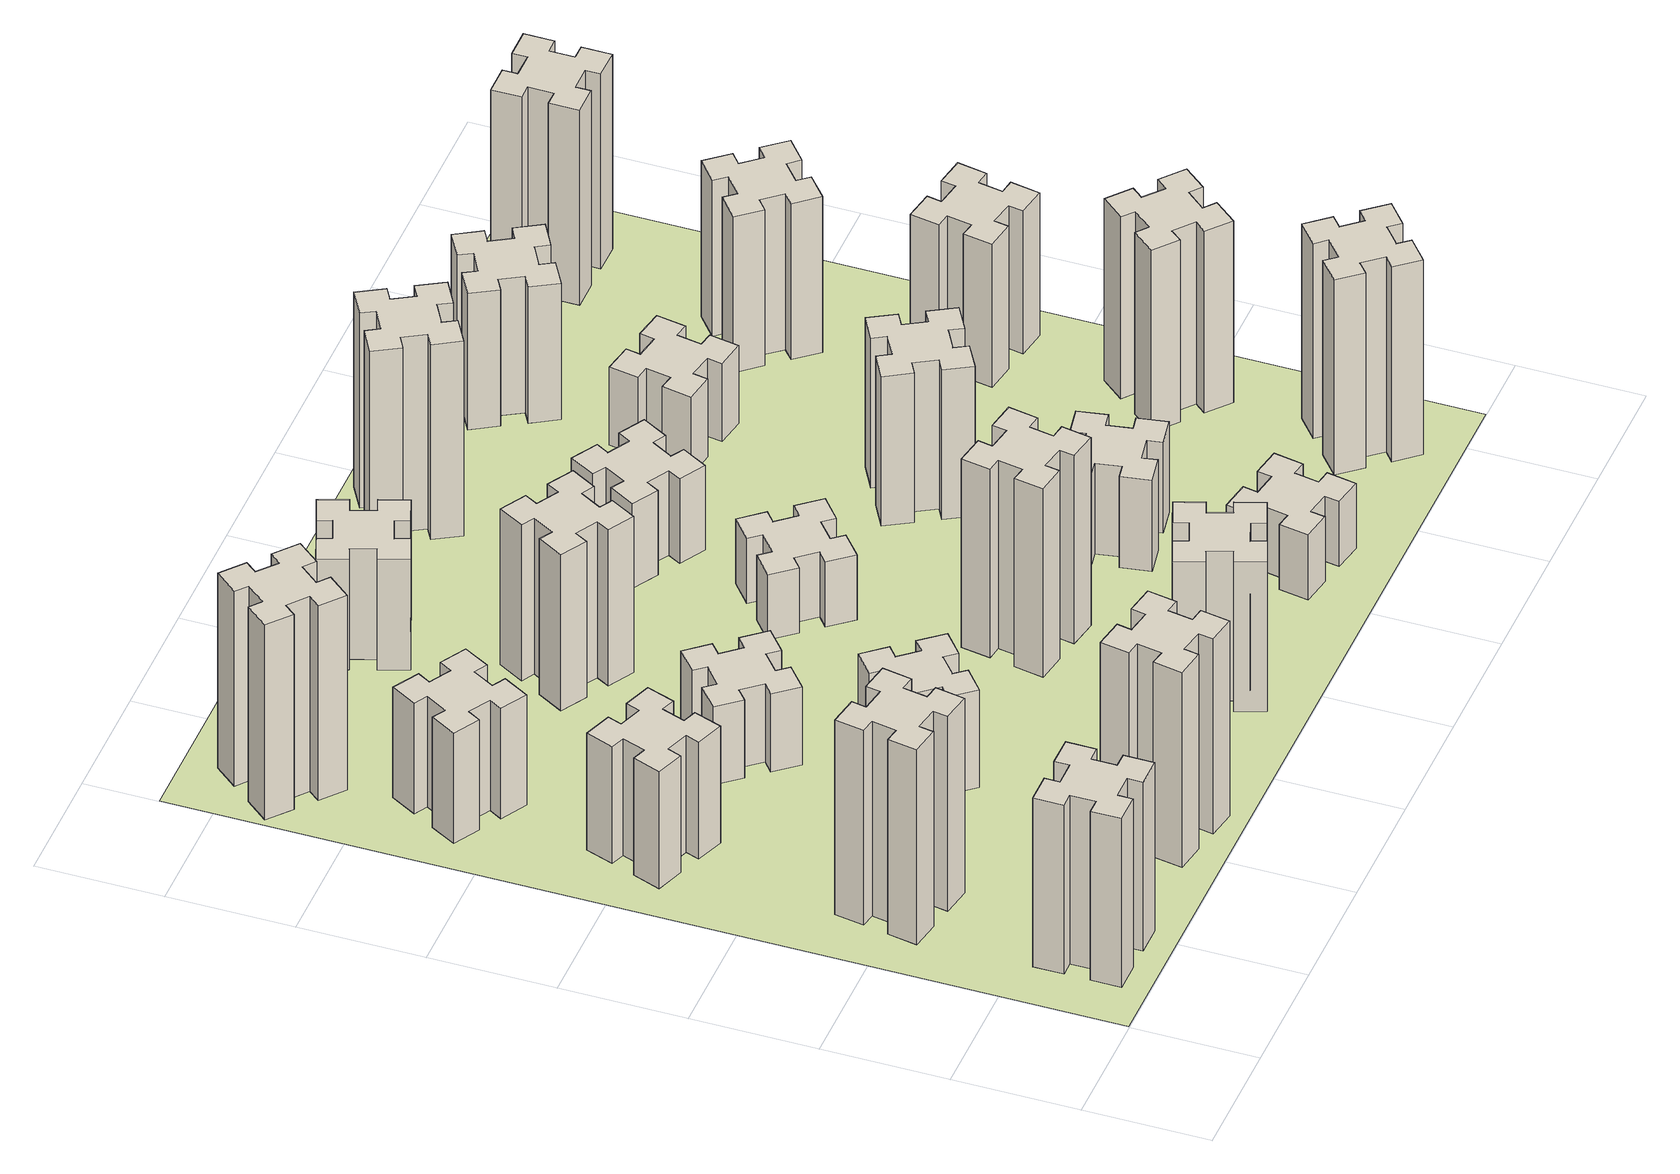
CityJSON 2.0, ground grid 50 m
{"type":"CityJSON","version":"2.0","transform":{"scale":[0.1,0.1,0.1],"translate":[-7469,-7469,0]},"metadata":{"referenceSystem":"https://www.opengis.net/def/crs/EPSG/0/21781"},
"CityObjects":{
"building1":{"type":"Building","attributes":{"class":"1000","function":"1000","usage":"1000","yearOfConstruction":2016,"roofType":"1000","measuredHeight":78,"storeysAboveGround":30,"storeysBelowGround":0},"geometry":[{"type":"Solid","lod":"1","boundaries":[[[[0,1,2,3,4,5,6,7,8,9,10,11,12,13,14,15,16,17,18,19]],[[17,16,20,21]],[[16,15,22,20]],[[15,14,23,22]],[[14,13,24,23]],[[13,12,25,24]],[[12,11,26,25]],[[11,10,27,26]],[[10,9,28,27]],[[9,8,29,28]],[[8,7,30,29]],[[7,6,31,30]],[[6,5,32,31]],[[5,4,33,32]],[[4,3,34,33]],[[3,2,35,34]],[[2,1,36,35]],[[1,0,37,36]],[[0,19,38,37]],[[19,18,39,38]],[[18,17,21,39]],[[24,25,26,27,28,29,30,31,32,33,34,35,36,37,38,39,21,20,22,23]]]]}]},
"building2":{"type":"Building","attributes":{"class":"1000","function":"1000","usage":"1000","yearOfConstruction":2016,"roofType":"1000","measuredHeight":90,"storeysAboveGround":30,"storeysBelowGround":0},"geometry":[{"type":"Solid","lod":"1","boundaries":[[[[40,41,42,43,44,45,46,47,48,49,50,51,52,53,54,55,56,57,58,59]],[[57,56,60,61]],[[56,55,62,60]],[[55,54,63,62]],[[54,53,64,63]],[[53,52,65,64]],[[52,51,66,65]],[[51,50,67,66]],[[50,49,68,67]],[[49,48,69,68]],[[48,47,70,69]],[[47,46,71,70]],[[46,45,72,71]],[[45,44,73,72]],[[44,43,74,73]],[[43,42,75,74]],[[42,41,76,75]],[[41,40,77,76]],[[40,59,78,77]],[[59,58,79,78]],[[58,57,61,79]],[[64,65,66,67,68,69,70,71,72,73,74,75,76,77,78,79,61,60,62,63]]]]}]},
"building3":{"type":"Building","attributes":{"class":"1000","function":"1000","usage":"1000","yearOfConstruction":2016,"roofType":"1000","measuredHeight":54,"storeysAboveGround":30,"storeysBelowGround":0},"geometry":[{"type":"Solid","lod":"1","boundaries":[[[[80,81,82,83,84,85,86,87,88,89,90,91,92,93,94,95,96,97,98,99]],[[97,96,100,101]],[[96,95,102,100]],[[95,94,103,102]],[[94,93,104,103]],[[93,92,105,104]],[[92,91,106,105]],[[91,90,107,106]],[[90,89,108,107]],[[89,88,109,108]],[[88,87,110,109]],[[87,86,111,110]],[[86,85,112,111]],[[85,84,113,112]],[[84,83,114,113]],[[83,82,115,114]],[[82,81,116,115]],[[81,80,117,116]],[[80,99,118,117]],[[99,98,119,118]],[[98,97,101,119]],[[104,105,106,107,108,109,110,111,112,113,114,115,116,117,118,119,101,100,102,103]]]]}]},
"building4":{"type":"Building","attributes":{"class":"1000","function":"1000","usage":"1000","yearOfConstruction":2016,"roofType":"1000","measuredHeight":51,"storeysAboveGround":30,"storeysBelowGround":0},"geometry":[{"type":"Solid","lod":"1","boundaries":[[[[120,121,122,123,124,125,126,127,128,129,130,131,132,133,134,135,136,137,138,139]],[[137,136,140,141]],[[136,135,142,140]],[[135,134,143,142]],[[134,133,144,143]],[[133,132,145,144]],[[132,131,146,145]],[[131,130,147,146]],[[130,129,148,147]],[[129,128,149,148]],[[128,127,150,149]],[[127,126,151,150]],[[126,125,152,151]],[[125,124,153,152]],[[124,123,154,153]],[[123,122,155,154]],[[122,121,156,155]],[[121,120,157,156]],[[120,139,158,157]],[[139,138,159,158]],[[138,137,141,159]],[[144,145,146,147,148,149,150,151,152,153,154,155,156,157,158,159,141,140,142,143]]]]}]},
"building5":{"type":"Building","attributes":{"class":"1000","function":"1000","usage":"1000","yearOfConstruction":2016,"roofType":"1000","measuredHeight":90,"storeysAboveGround":30,"storeysBelowGround":0},"geometry":[{"type":"Solid","lod":"1","boundaries":[[[[160,161,162,163,164,165,166,167,168,169,170,171,172,173,174,175,176,177,178,179]],[[177,176,180,181]],[[176,175,182,180]],[[175,174,183,182]],[[174,173,184,183]],[[173,172,185,184]],[[172,171,186,185]],[[171,170,187,186]],[[170,169,188,187]],[[169,168,189,188]],[[168,167,190,189]],[[167,166,191,190]],[[166,165,192,191]],[[165,164,193,192]],[[164,163,194,193]],[[163,162,195,194]],[[162,161,196,195]],[[161,160,197,196]],[[160,179,198,197]],[[179,178,199,198]],[[178,177,181,199]],[[184,185,186,187,188,189,190,191,192,193,194,195,196,197,198,199,181,180,182,183]]]]}]},
"building6":{"type":"Building","attributes":{"class":"1000","function":"1000","usage":"1000","yearOfConstruction":2016,"roofType":"1000","measuredHeight":90,"storeysAboveGround":30,"storeysBelowGround":0},"geometry":[{"type":"Solid","lod":"1","boundaries":[[[[200,201,202,203,204,205,206,207,208,209,210,211,212,213,214,215,216,217,218,219]],[[217,216,220,221]],[[216,215,222,220]],[[215,214,223,222]],[[214,213,224,223]],[[213,212,225,224]],[[212,211,226,225]],[[211,210,227,226]],[[210,209,228,227]],[[209,208,229,228]],[[208,207,230,229]],[[207,206,231,230]],[[206,205,232,231]],[[205,204,233,232]],[[204,203,234,233]],[[203,202,235,234]],[[202,201,236,235]],[[201,200,237,236]],[[200,219,238,237]],[[219,218,239,238]],[[218,217,221,239]],[[224,225,226,227,228,229,230,231,232,233,234,235,236,237,238,239,221,220,222,223]]]]}]},
"building7":{"type":"Building","attributes":{"class":"1000","function":"1000","usage":"1000","yearOfConstruction":2016,"roofType":"1000","measuredHeight":45,"storeysAboveGround":30,"storeysBelowGround":0},"geometry":[{"type":"Solid","lod":"1","boundaries":[[[[240,241,242,243,244,245,246,247,248,249,250,251,252,253,254,255,256,257,258,259]],[[257,256,260,261]],[[256,255,262,260]],[[255,254,263,262]],[[254,253,264,263]],[[253,252,265,264]],[[252,251,266,265]],[[251,250,267,266]],[[250,249,268,267]],[[249,248,269,268]],[[248,247,270,269]],[[247,246,271,270]],[[246,245,272,271]],[[245,244,273,272]],[[244,243,274,273]],[[243,242,275,274]],[[242,241,276,275]],[[241,240,277,276]],[[240,259,278,277]],[[259,258,279,278]],[[258,257,261,279]],[[264,265,266,267,268,269,270,271,272,273,274,275,276,277,278,279,261,260,262,263]]]]}]},
"building8":{"type":"Building","attributes":{"class":"1000","function":"1000","usage":"1000","yearOfConstruction":2016,"roofType":"1000","measuredHeight":36,"storeysAboveGround":30,"storeysBelowGround":0},"geometry":[{"type":"Solid","lod":"1","boundaries":[[[[280,281,282,283,284,285,286,287,288,289,290,291,292,293,294,295,296,297,298,299]],[[297,296,300,301]],[[296,295,302,300]],[[295,294,303,302]],[[294,293,304,303]],[[293,292,305,304]],[[292,291,306,305]],[[291,290,307,306]],[[290,289,308,307]],[[289,288,309,308]],[[288,287,310,309]],[[287,286,311,310]],[[286,285,312,311]],[[285,284,313,312]],[[284,283,314,313]],[[283,282,315,314]],[[282,281,316,315]],[[281,280,317,316]],[[280,299,318,317]],[[299,298,319,318]],[[298,297,301,319]],[[304,305,306,307,308,309,310,311,312,313,314,315,316,317,318,319,301,300,302,303]]]]}]},
"building9":{"type":"Building","attributes":{"class":"1000","function":"1000","usage":"1000","yearOfConstruction":2016,"roofType":"1000","measuredHeight":72,"storeysAboveGround":30,"storeysBelowGround":0},"geometry":[{"type":"Solid","lod":"1","boundaries":[[[[320,321,322,323,324,325,326,327,328,329,330,331,332,333,334,335,336,337,338,339]],[[337,336,340,341]],[[336,335,342,340]],[[335,334,343,342]],[[334,333,344,343]],[[333,332,345,344]],[[332,331,346,345]],[[331,330,347,346]],[[330,329,348,347]],[[329,328,349,348]],[[328,327,350,349]],[[327,326,351,350]],[[326,325,352,351]],[[325,324,353,352]],[[324,323,354,353]],[[323,322,355,354]],[[322,321,356,355]],[[321,320,357,356]],[[320,339,358,357]],[[339,338,359,358]],[[338,337,341,359]],[[344,345,346,347,348,349,350,351,352,353,354,355,356,357,358,359,341,340,342,343]]]]}]},
"building10":{"type":"Building","attributes":{"class":"1000","function":"1000","usage":"1000","yearOfConstruction":2016,"roofType":"1000","measuredHeight":69,"storeysAboveGround":30,"storeysBelowGround":0},"geometry":[{"type":"Solid","lod":"1","boundaries":[[[[360,361,362,363,364,365,366,367,368,369,370,371,372,373,374,375,376,377,378,379]],[[377,376,380,381]],[[376,375,382,380]],[[375,374,383,382]],[[374,373,384,383]],[[373,372,385,384]],[[372,371,386,385]],[[371,370,387,386]],[[370,369,388,387]],[[369,368,389,388]],[[368,367,390,389]],[[367,366,391,390]],[[366,365,392,391]],[[365,364,393,392]],[[364,363,394,393]],[[363,362,395,394]],[[362,361,396,395]],[[361,360,397,396]],[[360,379,398,397]],[[379,378,399,398]],[[378,377,381,399]],[[384,385,386,387,388,389,390,391,392,393,394,395,396,397,398,399,381,380,382,383]]]]}]},
"building11":{"type":"Building","attributes":{"class":"1000","function":"1000","usage":"1000","yearOfConstruction":2016,"roofType":"1000","measuredHeight":51,"storeysAboveGround":30,"storeysBelowGround":0},"geometry":[{"type":"Solid","lod":"1","boundaries":[[[[400,401,402,403,404,405,406,407,408,409,410,411,412,413,414,415,416,417,418,419]],[[417,416,420,421]],[[416,415,422,420]],[[415,414,423,422]],[[414,413,424,423]],[[413,412,425,424]],[[412,411,426,425]],[[411,410,427,426]],[[410,409,428,427]],[[409,408,429,428]],[[408,407,430,429]],[[407,406,431,430]],[[406,405,432,431]],[[405,404,433,432]],[[404,403,434,433]],[[403,402,435,434]],[[402,401,436,435]],[[401,400,437,436]],[[400,419,438,437]],[[419,418,439,438]],[[418,417,421,439]],[[424,425,426,427,428,429,430,431,432,433,434,435,436,437,438,439,421,420,422,423]]]]}]},
"building12":{"type":"Building","attributes":{"class":"1000","function":"1000","usage":"1000","yearOfConstruction":2016,"roofType":"1000","measuredHeight":87,"storeysAboveGround":30,"storeysBelowGround":0},"geometry":[{"type":"Solid","lod":"1","boundaries":[[[[440,441,442,443,444,445,446,447,448,449,450,451,452,453,454,455,456,457,458,459]],[[457,456,460,461]],[[456,455,462,460]],[[455,454,463,462]],[[454,453,464,463]],[[453,452,465,464]],[[452,451,466,465]],[[451,450,467,466]],[[450,449,468,467]],[[449,448,469,468]],[[448,447,470,469]],[[447,446,471,470]],[[446,445,472,471]],[[445,444,473,472]],[[444,443,474,473]],[[443,442,475,474]],[[442,441,476,475]],[[441,440,477,476]],[[440,459,478,477]],[[459,458,479,478]],[[458,457,461,479]],[[464,465,466,467,468,469,470,471,472,473,474,475,476,477,478,479,461,460,462,463]]]]}]},
"building13":{"type":"Building","attributes":{"class":"1000","function":"1000","usage":"1000","yearOfConstruction":2016,"roofType":"1000","measuredHeight":30,"storeysAboveGround":30,"storeysBelowGround":0},"geometry":[{"type":"Solid","lod":"1","boundaries":[[[[480,481,482,483,484,485,486,487,488,489,490,491,492,493,494,495,496,497,498,499]],[[497,496,500,501]],[[496,495,502,500]],[[495,494,503,502]],[[494,493,504,503]],[[493,492,505,504]],[[492,491,506,505]],[[491,490,507,506]],[[490,489,508,507]],[[489,488,509,508]],[[488,487,510,509]],[[487,486,511,510]],[[486,485,512,511]],[[485,484,513,512]],[[484,483,514,513]],[[483,482,515,514]],[[482,481,516,515]],[[481,480,517,516]],[[480,499,518,517]],[[499,498,519,518]],[[498,497,501,519]],[[504,505,506,507,508,509,510,511,512,513,514,515,516,517,518,519,501,500,502,503]]]]}]},
"building14":{"type":"Building","attributes":{"class":"1000","function":"1000","usage":"1000","yearOfConstruction":2016,"roofType":"1000","measuredHeight":39,"storeysAboveGround":30,"storeysBelowGround":0},"geometry":[{"type":"Solid","lod":"1","boundaries":[[[[520,521,522,523,524,525,526,527,528,529,530,531,532,533,534,535,536,537,538,539]],[[537,536,540,541]],[[536,535,542,540]],[[535,534,543,542]],[[534,533,544,543]],[[533,532,545,544]],[[532,531,546,545]],[[531,530,547,546]],[[530,529,548,547]],[[529,528,549,548]],[[528,527,550,549]],[[527,526,551,550]],[[526,525,552,551]],[[525,524,553,552]],[[524,523,554,553]],[[523,522,555,554]],[[522,521,556,555]],[[521,520,557,556]],[[520,539,558,557]],[[539,538,559,558]],[[538,537,541,559]],[[544,545,546,547,548,549,550,551,552,553,554,555,556,557,558,559,541,540,542,543]]]]}]},
"building15":{"type":"Building","attributes":{"class":"1000","function":"1000","usage":"1000","yearOfConstruction":2016,"roofType":"1000","measuredHeight":30,"storeysAboveGround":30,"storeysBelowGround":0},"geometry":[{"type":"Solid","lod":"1","boundaries":[[[[560,561,562,563,564,565,566,567,568,569,570,571,572,573,574,575,576,577,578,579]],[[577,576,580,581]],[[576,575,582,580]],[[575,574,583,582]],[[574,573,584,583]],[[573,572,585,584]],[[572,571,586,585]],[[571,570,587,586]],[[570,569,588,587]],[[569,568,589,588]],[[568,567,590,589]],[[567,566,591,590]],[[566,565,592,591]],[[565,564,593,592]],[[564,563,594,593]],[[563,562,595,594]],[[562,561,596,595]],[[561,560,597,596]],[[560,579,598,597]],[[579,578,599,598]],[[578,577,581,599]],[[584,585,586,587,588,589,590,591,592,593,594,595,596,597,598,599,581,580,582,583]]]]}]},
"building16":{"type":"Building","attributes":{"class":"1000","function":"1000","usage":"1000","yearOfConstruction":2016,"roofType":"1000","measuredHeight":90,"storeysAboveGround":30,"storeysBelowGround":0},"geometry":[{"type":"Solid","lod":"1","boundaries":[[[[600,601,602,603,604,605,606,607,608,609,610,611,612,613,614,615,616,617,618,619]],[[617,616,620,621]],[[616,615,622,620]],[[615,614,623,622]],[[614,613,624,623]],[[613,612,625,624]],[[612,611,626,625]],[[611,610,627,626]],[[610,609,628,627]],[[609,608,629,628]],[[608,607,630,629]],[[607,606,631,630]],[[606,605,632,631]],[[605,604,633,632]],[[604,603,634,633]],[[603,602,635,634]],[[602,601,636,635]],[[601,600,637,636]],[[600,619,638,637]],[[619,618,639,638]],[[618,617,621,639]],[[624,625,626,627,628,629,630,631,632,633,634,635,636,637,638,639,621,620,622,623]]]]}]},
"building17":{"type":"Building","attributes":{"class":"1000","function":"1000","usage":"1000","yearOfConstruction":2016,"roofType":"1000","measuredHeight":42,"storeysAboveGround":30,"storeysBelowGround":0},"geometry":[{"type":"Solid","lod":"1","boundaries":[[[[640,641,642,643,644,645,646,647,648,649,650,651,652,653,654,655,656,657,658,659]],[[657,656,660,661]],[[656,655,662,660]],[[655,654,663,662]],[[654,653,664,663]],[[653,652,665,664]],[[652,651,666,665]],[[651,650,667,666]],[[650,649,668,667]],[[649,648,669,668]],[[648,647,670,669]],[[647,646,671,670]],[[646,645,672,671]],[[645,644,673,672]],[[644,643,674,673]],[[643,642,675,674]],[[642,641,676,675]],[[641,640,677,676]],[[640,659,678,677]],[[659,658,679,678]],[[658,657,661,679]],[[664,665,666,667,668,669,670,671,672,673,674,675,676,677,678,679,661,660,662,663]]]]}]},
"building18":{"type":"Building","attributes":{"class":"1000","function":"1000","usage":"1000","yearOfConstruction":2016,"roofType":"1000","measuredHeight":69,"storeysAboveGround":30,"storeysBelowGround":0},"geometry":[{"type":"Solid","lod":"1","boundaries":[[[[680,681,682,683,684,685,686,687,688,689,690,691,692,693,694,695,696,697,698,699]],[[697,696,700,701]],[[696,695,702,700]],[[695,694,703,702]],[[694,693,704,703]],[[693,692,705,704]],[[692,691,706,705]],[[691,690,707,706]],[[690,689,708,707]],[[689,688,709,708]],[[688,687,710,709]],[[687,686,711,710]],[[686,685,712,711]],[[685,684,713,712]],[[684,683,714,713]],[[683,682,715,714]],[[682,681,716,715]],[[681,680,717,716]],[[680,699,718,717]],[[699,698,719,718]],[[698,697,701,719]],[[704,705,706,707,708,709,710,711,712,713,714,715,716,717,718,719,701,700,702,703]]]]}]},
"building19":{"type":"Building","attributes":{"class":"1000","function":"1000","usage":"1000","yearOfConstruction":2016,"roofType":"1000","measuredHeight":36,"storeysAboveGround":30,"storeysBelowGround":0},"geometry":[{"type":"Solid","lod":"1","boundaries":[[[[720,721,722,723,724,725,726,727,728,729,730,731,732,733,734,735,736,737,738,739]],[[737,736,740,741]],[[736,735,742,740]],[[735,734,743,742]],[[734,733,744,743]],[[733,732,745,744]],[[732,731,746,745]],[[731,730,747,746]],[[730,729,748,747]],[[729,728,749,748]],[[728,727,750,749]],[[727,726,751,750]],[[726,725,752,751]],[[725,724,753,752]],[[724,723,754,753]],[[723,722,755,754]],[[722,721,756,755]],[[721,720,757,756]],[[720,739,758,757]],[[739,738,759,758]],[[738,737,741,759]],[[744,745,746,747,748,749,750,751,752,753,754,755,756,757,758,759,741,740,742,743]]]]}]},
"building20":{"type":"Building","attributes":{"class":"1000","function":"1000","usage":"1000","yearOfConstruction":2016,"roofType":"1000","measuredHeight":90,"storeysAboveGround":30,"storeysBelowGround":0},"geometry":[{"type":"Solid","lod":"1","boundaries":[[[[760,761,762,763,764,765,766,767,768,769,770,771,772,773,774,775,776,777,778,779]],[[777,776,780,781]],[[776,775,782,780]],[[775,774,783,782]],[[774,773,784,783]],[[773,772,785,784]],[[772,771,786,785]],[[771,770,787,786]],[[770,769,788,787]],[[769,768,789,788]],[[768,767,790,789]],[[767,766,791,790]],[[766,765,792,791]],[[765,764,793,792]],[[764,763,794,793]],[[763,762,795,794]],[[762,761,796,795]],[[761,760,797,796]],[[760,779,798,797]],[[779,778,799,798]],[[778,777,781,799]],[[784,785,786,787,788,789,790,791,792,793,794,795,796,797,798,799,781,780,782,783]]]]}]},
"building21":{"type":"Building","attributes":{"class":"1000","function":"1000","usage":"1000","yearOfConstruction":2016,"roofType":"1000","measuredHeight":63,"storeysAboveGround":30,"storeysBelowGround":0},"geometry":[{"type":"Solid","lod":"1","boundaries":[[[[800,801,802,803,804,805,806,807,808,809,810,811,812,813,814,815,816,817,818,819]],[[817,816,820,821]],[[816,815,822,820]],[[815,814,823,822]],[[814,813,824,823]],[[813,812,825,824]],[[812,811,826,825]],[[811,810,827,826]],[[810,809,828,827]],[[809,808,829,828]],[[808,807,830,829]],[[807,806,831,830]],[[806,805,832,831]],[[805,804,833,832]],[[804,803,834,833]],[[803,802,835,834]],[[802,801,836,835]],[[801,800,837,836]],[[800,819,838,837]],[[819,818,839,838]],[[818,817,821,839]],[[824,825,826,827,828,829,830,831,832,833,834,835,836,837,838,839,821,820,822,823]]]]}]},
"building22":{"type":"Building","attributes":{"class":"1000","function":"1000","usage":"1000","yearOfConstruction":2016,"roofType":"1000","measuredHeight":84,"storeysAboveGround":30,"storeysBelowGround":0},"geometry":[{"type":"Solid","lod":"1","boundaries":[[[[840,841,842,843,844,845,846,847,848,849,850,851,852,853,854,855,856,857,858,859]],[[857,856,860,861]],[[856,855,862,860]],[[855,854,863,862]],[[854,853,864,863]],[[853,852,865,864]],[[852,851,866,865]],[[851,850,867,866]],[[850,849,868,867]],[[849,848,869,868]],[[848,847,870,869]],[[847,846,871,870]],[[846,845,872,871]],[[845,844,873,872]],[[844,843,874,873]],[[843,842,875,874]],[[842,841,876,875]],[[841,840,877,876]],[[840,859,878,877]],[[859,858,879,878]],[[858,857,861,879]],[[864,865,866,867,868,869,870,871,872,873,874,875,876,877,878,879,861,860,862,863]]]]}]},
"building23":{"type":"Building","attributes":{"class":"1000","function":"1000","usage":"1000","yearOfConstruction":2016,"roofType":"1000","measuredHeight":66,"storeysAboveGround":30,"storeysBelowGround":0},"geometry":[{"type":"Solid","lod":"1","boundaries":[[[[880,881,882,883,884,885,886,887,888,889,890,891,892,893,894,895,896,897,898,899]],[[897,896,900,901]],[[896,895,902,900]],[[895,894,903,902]],[[894,893,904,903]],[[893,892,905,904]],[[892,891,906,905]],[[891,890,907,906]],[[890,889,908,907]],[[889,888,909,908]],[[888,887,910,909]],[[887,886,911,910]],[[886,885,912,911]],[[885,884,913,912]],[[884,883,914,913]],[[883,882,915,914]],[[882,881,916,915]],[[881,880,917,916]],[[880,899,918,917]],[[899,898,919,918]],[[898,897,901,919]],[[904,905,906,907,908,909,910,911,912,913,914,915,916,917,918,919,901,900,902,903]]]]}]},
"building24":{"type":"Building","attributes":{"class":"1000","function":"1000","usage":"1000","yearOfConstruction":2016,"roofType":"1000","measuredHeight":72,"storeysAboveGround":30,"storeysBelowGround":0},"geometry":[{"type":"Solid","lod":"1","boundaries":[[[[920,921,922,923,924,925,926,927,928,929,930,931,932,933,934,935,936,937,938,939]],[[937,936,940,941]],[[936,935,942,940]],[[935,934,943,942]],[[934,933,944,943]],[[933,932,945,944]],[[932,931,946,945]],[[931,930,947,946]],[[930,929,948,947]],[[929,928,949,948]],[[928,927,950,949]],[[927,926,951,950]],[[926,925,952,951]],[[925,924,953,952]],[[924,923,954,953]],[[923,922,955,954]],[[922,921,956,955]],[[921,920,957,956]],[[920,939,958,957]],[[939,938,959,958]],[[938,937,941,959]],[[944,945,946,947,948,949,950,951,952,953,954,955,956,957,958,959,941,940,942,943]]]]}]},
"building25":{"type":"Building","attributes":{"class":"1000","function":"1000","usage":"1000","yearOfConstruction":2016,"roofType":"1000","measuredHeight":90,"storeysAboveGround":30,"storeysBelowGround":0},"geometry":[{"type":"Solid","lod":"1","boundaries":[[[[960,961,962,963,964,965,966,967,968,969,970,971,972,973,974,975,976,977,978,979]],[[977,976,980,981]],[[976,975,982,980]],[[975,974,983,982]],[[974,973,984,983]],[[973,972,985,984]],[[972,971,986,985]],[[971,970,987,986]],[[970,969,988,987]],[[969,968,989,988]],[[968,967,990,989]],[[967,966,991,990]],[[966,965,992,991]],[[965,964,993,992]],[[964,963,994,993]],[[963,962,995,994]],[[962,961,996,995]],[[961,960,997,996]],[[960,979,998,997]],[[979,978,999,998]],[[978,977,981,999]],[[984,985,986,987,988,989,990,991,992,993,994,995,996,997,998,999,981,980,982,983]]]]}]},
"landuse1":{"type":"LandUse","attributes":{"name":"plot1","function":"1010"},"geometry":[{"type":"MultiSurface","lod":"1","boundaries":[[[1000,1001,1002,1003]]]}]}
},
"vertices":[
[265,325,0],[265,225,0],[205,225,0],[205,105,0],[325,105,0],[325,165,0],[425,165,0],[425,105,0],[545,105,0],[545,225,0],[485,225,0],[485,325,0],[545,325,0],[545,445,0],[425,445,0],[425,385,0],[325,385,0],[325,445,0],[205,445,0],[205,325,0],[325,385,780],[325,445,780],[425,385,780],[425,445,780],[545,445,780],[545,325,780],[485,325,780],[485,225,780],[545,225,780],[545,105,780],[425,105,780],[425,165,780],[325,165,780],[325,105,780],[205,105,780],[205,225,780],[265,225,780],[265,325,780],[205,325,780],[205,445,780],
[475,947,0],[492,1045,0],[551,1035,0],[572,1153,0],[454,1174,0],[444,1115,0],[345,1132,0],[356,1191,0],[237,1212,0],[217,1094,0],[276,1084,0],[258,985,0],[199,996,0],[178,877,0],[297,857,0],[307,916,0],[405,898,0],[395,839,0],[513,818,0],[534,937,0],[405,898,900],[395,839,900],[307,916,900],[297,857,900],[178,877,900],[199,996,900],[258,985,900],[276,1084,900],[217,1094,900],[237,1212,900],[356,1191,900],[345,1132,900],[444,1115,900],[454,1174,900],[572,1153,900],[551,1035,900],[492,1045,900],[475,947,900],[534,937,900],[513,818,900],
[291,1869,0],[385,1835,0],[364,1779,0],[477,1737,0],[518,1850,0],[462,1871,0],[496,1965,0],[552,1944,0],[593,2057,0],[480,2098,0],[460,2042,0],[366,2076,0],[387,2132,0],[274,2173,0],[233,2060,0],[289,2040,0],[255,1946,0],[199,1967,0],[157,1854,0],[270,1813,0],[255,1946,540],[199,1967,540],[289,2040,540],[233,2060,540],[274,2173,540],[387,2132,540],[366,2076,540],[460,2042,540],[480,2098,540],[593,2057,540],[552,1944,540],[496,1965,540],[462,1871,540],[518,1850,540],[477,1737,540],[364,1779,540],[385,1835,540],[291,1869,540],[270,1813,540],[157,1854,540],
[446,2597,0],[496,2684,0],[548,2654,0],[608,2758,0],[504,2818,0],[474,2766,0],[387,2816,0],[417,2868,0],[313,2928,0],[253,2824,0],[305,2794,0],[255,2707,0],[203,2737,0],[143,2633,0],[247,2573,0],[277,2625,0],[364,2575,0],[334,2523,0],[438,2463,0],[498,2567,0],[364,2575,510],[334,2523,510],[277,2625,510],[247,2573,510],[143,2633,510],[203,2737,510],[255,2707,510],[305,2794,510],[253,2824,510],[313,2928,510],[417,2868,510],[387,2816,510],[474,2766,510],[504,2818,510],[608,2758,510],[548,2654,510],[496,2684,510],[446,2597,510],[498,2567,510],[438,2463,510],
[1016,344,0],[998,245,0],[939,256,0],[918,137,0],[1037,117,0],[1047,176,0],[1145,158,0],[1135,99,0],[1253,78,0],[1274,197,0],[1215,207,0],[1232,305,0],[1291,295,0],[1312,413,0],[1194,434,0],[1184,375,0],[1085,392,0],[1096,451,0],[977,472,0],[957,354,0],[1085,392,900],[1096,451,900],[1184,375,900],[1194,434,900],[1312,413,900],[1291,295,900],[1232,305,900],[1215,207,900],[1274,197,900],[1253,78,900],[1135,99,900],[1145,158,900],[1047,176,900],[1037,117,900],[918,137,900],[939,256,900],[998,245,900],[1016,344,900],[957,354,900],[977,472,900],
[384,3387,0],[308,3452,0],[346,3498,0],[254,3575,0],[177,3483,0],[223,3444,0],[159,3368,0],[113,3406,0],[36,3314,0],[128,3237,0],[166,3283,0],[243,3219,0],[204,3173,0],[296,3096,0],[373,3188,0],[327,3226,0],[392,3303,0],[438,3264,0],[515,3356,0],[423,3433,0],[392,3303,900],[438,3264,900],[327,3226,900],[373,3188,900],[296,3096,900],[204,3173,900],[243,3219,900],[166,3283,900],[128,3237,900],[36,3314,900],[113,3406,900],[159,3368,900],[223,3444,900],[177,3483,900],[254,3575,900],[346,3498,900],[308,3452,900],[384,3387,900],[423,3433,900],[515,3356,900],
[1083,1332,0],[1006,1267,0],[968,1313,0],[876,1236,0],[953,1144,0],[999,1183,0],[1063,1106,0],[1017,1068,0],[1094,976,0],[1186,1053,0],[1148,1099,0],[1224,1163,0],[1263,1117,0],[1355,1194,0],[1278,1286,0],[1232,1248,0],[1167,1324,0],[1213,1363,0],[1136,1455,0],[1044,1378,0],[1167,1324,450],[1213,1363,450],[1232,1248,450],[1278,1286,450],[1355,1194,450],[1263,1117,450],[1224,1163,450],[1148,1099,450],[1186,1053,450],[1094,976,450],[1017,1068,450],[1063,1106,450],[999,1183,450],[953,1144,450],[876,1236,450],[968,1313,450],[1006,1267,450],[1083,1332,450],[1044,1378,450],[1136,1455,450],
[983,1972,0],[906,1907,0],[868,1953,0],[776,1876,0],[853,1784,0],[899,1823,0],[963,1746,0],[917,1708,0],[994,1616,0],[1086,1693,0],[1048,1739,0],[1124,1803,0],[1163,1757,0],[1255,1834,0],[1178,1926,0],[1132,1888,0],[1067,1964,0],[1113,2003,0],[1036,2095,0],[944,2018,0],[1067,1964,360],[1113,2003,360],[1132,1888,360],[1178,1926,360],[1255,1834,360],[1163,1757,360],[1124,1803,360],[1048,1739,360],[1086,1693,360],[994,1616,360],[917,1708,360],[963,1746,360],[899,1823,360],[853,1784,360],[776,1876,360],[868,1953,360],[906,1907,360],[983,1972,360],[944,2018,360],[1036,2095,360],
[1314,2666,0],[1227,2716,0],[1257,2768,0],[1153,2828,0],[1093,2724,0],[1145,2694,0],[1095,2607,0],[1043,2637,0],[983,2533,0],[1087,2473,0],[1117,2525,0],[1204,2475,0],[1174,2423,0],[1278,2363,0],[1338,2467,0],[1286,2497,0],[1336,2584,0],[1388,2554,0],[1448,2658,0],[1344,2718,0],[1336,2584,720],[1388,2554,720],[1286,2497,720],[1338,2467,720],[1278,2363,720],[1174,2423,720],[1204,2475,720],[1117,2525,720],[1087,2473,720],[983,2533,720],[1043,2637,720],[1095,2607,720],[1145,2694,720],[1093,2724,720],[1153,2828,720],[1257,2768,720],[1227,2716,720],[1314,2666,720],[1344,2718,720],[1448,2658,720],
[1835,385,0],[1869,291,0],[1813,270,0],[1854,157,0],[1967,199,0],[1946,255,0],[2040,289,0],[2060,233,0],[2173,274,0],[2132,387,0],[2076,366,0],[2042,460,0],[2098,480,0],[2057,593,0],[1944,552,0],[1965,496,0],[1871,462,0],[1850,518,0],[1737,477,0],[1779,364,0],[1871,462,690],[1850,518,690],[1965,496,690],[1944,552,690],[2057,593,690],[2098,480,690],[2042,460,690],[2076,366,690],[2132,387,690],[2173,274,690],[2060,233,690],[2040,289,690],[1946,255,690],[1967,199,690],[1854,157,690],[1813,270,690],[1869,291,690],[1835,385,690],[1779,364,690],[1737,477,690],
[1125,3456,0],[1031,3422,0],[1010,3478,0],[897,3437,0],[939,3324,0],[995,3345,0],[1029,3251,0],[973,3230,0],[1014,3117,0],[1127,3159,0],[1106,3215,0],[1200,3249,0],[1220,3193,0],[1333,3234,0],[1292,3347,0],[1236,3326,0],[1202,3420,0],[1258,3440,0],[1217,3553,0],[1104,3512,0],[1202,3420,510],[1258,3440,510],[1236,3326,510],[1292,3347,510],[1333,3234,510],[1220,3193,510],[1200,3249,510],[1106,3215,510],[1127,3159,510],[1014,3117,510],[973,3230,510],[1029,3251,510],[995,3345,510],[939,3324,510],[897,3437,510],[1010,3478,510],[1031,3422,510],[1125,3456,510],[1104,3512,510],[1217,3553,510],
[2055,1047,0],[2072,1145,0],[2131,1135,0],[2152,1253,0],[2034,1274,0],[2024,1215,0],[1925,1232,0],[1936,1291,0],[1817,1312,0],[1797,1194,0],[1856,1184,0],[1838,1085,0],[1779,1096,0],[1758,977,0],[1877,957,0],[1887,1016,0],[1985,998,0],[1975,939,0],[2093,918,0],[2114,1037,0],[1985,998,870],[1975,939,870],[1887,1016,870],[1877,957,870],[1758,977,870],[1779,1096,870],[1838,1085,870],[1856,1184,870],[1797,1194,870],[1817,1312,870],[1936,1291,870],[1925,1232,870],[2024,1215,870],[2034,1274,870],[2152,1253,870],[2131,1135,870],[2072,1145,870],[2055,1047,870],[2114,1037,870],[2093,918,870],
[1972,1988,0],[1907,2064,0],[1953,2103,0],[1876,2195,0],[1784,2118,0],[1823,2072,0],[1746,2007,0],[1708,2053,0],[1616,1976,0],[1693,1884,0],[1739,1923,0],[1803,1846,0],[1757,1808,0],[1834,1716,0],[1926,1793,0],[1888,1839,0],[1964,1903,0],[2003,1857,0],[2095,1934,0],[2018,2026,0],[1964,1903,300],[2003,1857,300],[1888,1839,300],[1926,1793,300],[1834,1716,300],[1757,1808,300],[1803,1846,300],[1739,1923,300],[1693,1884,300],[1616,1976,300],[1708,2053,300],[1746,2007,300],[1823,2072,300],[1784,2118,300],[1876,2195,300],[1953,2103,300],[1907,2064,300],[1972,1988,300],[2018,2026,300],[2095,1934,300],
[2026,2497,0],[2076,2584,0],[2128,2554,0],[2188,2658,0],[2084,2718,0],[2054,2666,0],[1967,2716,0],[1997,2768,0],[1893,2828,0],[1833,2724,0],[1885,2694,0],[1835,2607,0],[1783,2637,0],[1723,2533,0],[1827,2473,0],[1857,2525,0],[1944,2475,0],[1914,2423,0],[2018,2363,0],[2078,2467,0],[1944,2475,390],[1914,2423,390],[1857,2525,390],[1827,2473,390],[1723,2533,390],[1783,2637,390],[1835,2607,390],[1885,2694,390],[1833,2724,390],[1893,2828,390],[1997,2768,390],[1967,2716,390],[2054,2666,390],[2084,2718,390],[2188,2658,390],[2128,2554,390],[2076,2584,390],[2026,2497,390],[2078,2467,390],[2018,2363,390],
[2596,444,0],[2578,345,0],[2519,356,0],[2498,237,0],[2617,217,0],[2627,276,0],[2725,258,0],[2715,199,0],[2833,178,0],[2854,297,0],[2795,307,0],[2812,405,0],[2871,395,0],[2892,513,0],[2774,534,0],[2764,475,0],[2665,492,0],[2676,551,0],[2557,572,0],[2537,454,0],[2665,492,300],[2676,551,300],[2764,475,300],[2774,534,300],[2892,513,300],[2871,395,300],[2812,405,300],[2795,307,300],[2854,297,300],[2833,178,300],[2715,199,300],[2725,258,300],[2627,276,300],[2617,217,300],[2498,237,300],[2519,356,300],[2578,345,300],[2596,444,300],[2537,454,300],[2557,572,300],
[1844,3556,0],[1757,3506,0],[1727,3558,0],[1623,3498,0],[1683,3394,0],[1735,3424,0],[1785,3337,0],[1733,3307,0],[1793,3203,0],[1897,3263,0],[1867,3315,0],[1954,3365,0],[1984,3313,0],[2088,3373,0],[2028,3477,0],[1976,3447,0],[1926,3534,0],[1978,3564,0],[1918,3668,0],[1814,3608,0],[1926,3534,900],[1978,3564,900],[1976,3447,900],[2028,3477,900],[2088,3373,900],[1984,3313,900],[1954,3365,900],[1867,3315,900],[1897,3263,900],[1793,3203,900],[1733,3307,900],[1785,3337,900],[1735,3424,900],[1683,3394,900],[1623,3498,900],[1727,3558,900],[1757,3506,900],[1844,3556,900],[1814,3608,900],[1918,3668,900],
[2625,1132,0],[2527,1115,0],[2517,1174,0],[2398,1153,0],[2419,1035,0],[2478,1045,0],[2496,947,0],[2437,937,0],[2457,818,0],[2576,839,0],[2565,898,0],[2664,916,0],[2674,857,0],[2792,877,0],[2771,996,0],[2712,985,0],[2695,1084,0],[2754,1094,0],[2733,1212,0],[2615,1191,0],[2695,1084,420],[2754,1094,420],[2712,985,420],[2771,996,420],[2792,877,420],[2674,857,420],[2664,916,420],[2565,898,420],[2576,839,420],[2457,818,420],[2437,937,420],[2496,947,420],[2478,1045,420],[2419,1035,420],[2398,1153,420],[2517,1174,420],[2527,1115,420],[2625,1132,420],[2615,1191,420],[2733,1212,420],
[2475,1744,0],[2525,1657,0],[2473,1627,0],[2533,1523,0],[2637,1583,0],[2607,1635,0],[2694,1685,0],[2724,1633,0],[2828,1693,0],[2768,1797,0],[2716,1767,0],[2666,1854,0],[2718,1884,0],[2658,1988,0],[2554,1928,0],[2584,1876,0],[2497,1826,0],[2467,1878,0],[2363,1818,0],[2423,1714,0],[2497,1826,690],[2467,1878,690],[2584,1876,690],[2554,1928,690],[2658,1988,690],[2718,1884,690],[2666,1854,690],[2716,1767,690],[2768,1797,690],[2828,1693,690],[2724,1633,690],[2694,1685,690],[2607,1635,690],[2637,1583,690],[2533,1523,690],[2473,1627,690],[2525,1657,690],[2475,1744,690],[2423,1714,690],[2363,1818,690],
[2664,2795,0],[2565,2812,0],[2576,2871,0],[2457,2892,0],[2437,2774,0],[2496,2764,0],[2478,2665,0],[2419,2676,0],[2398,2557,0],[2517,2537,0],[2527,2596,0],[2625,2578,0],[2615,2519,0],[2733,2498,0],[2754,2617,0],[2695,2627,0],[2712,2725,0],[2771,2715,0],[2792,2833,0],[2674,2854,0],[2712,2725,360],[2771,2715,360],[2695,2627,360],[2754,2617,360],[2733,2498,360],[2615,2519,360],[2625,2578,360],[2527,2596,360],[2517,2537,360],[2398,2557,360],[2419,2676,360],[2478,2665,360],[2496,2764,360],[2437,2774,360],[2457,2892,360],[2576,2871,360],[2565,2812,360],[2664,2795,360],[2674,2854,360],[2792,2833,360],
[3468,259,0],[3544,323,0],[3583,277,0],[3675,354,0],[3598,446,0],[3552,408,0],[3487,484,0],[3533,523,0],[3456,615,0],[3364,538,0],[3403,492,0],[3326,427,0],[3288,473,0],[3196,396,0],[3273,304,0],[3319,343,0],[3383,266,0],[3337,228,0],[3414,136,0],[3506,213,0],[3383,266,900],[3337,228,900],[3319,343,900],[3273,304,900],[3196,396,900],[3288,473,900],[3326,427,900],[3403,492,900],[3364,538,900],[3456,615,900],[3533,523,900],[3487,484,900],[3552,408,900],[3598,446,900],[3675,354,900],[3583,277,900],[3544,323,900],[3468,259,900],[3506,213,900],[3414,136,900],
[2716,3347,0],[2666,3434,0],[2718,3464,0],[2658,3568,0],[2554,3508,0],[2584,3456,0],[2497,3406,0],[2467,3458,0],[2363,3398,0],[2423,3294,0],[2475,3324,0],[2525,3237,0],[2473,3207,0],[2533,3103,0],[2637,3163,0],[2607,3215,0],[2694,3265,0],[2724,3213,0],[2828,3273,0],[2768,3377,0],[2694,3265,630],[2724,3213,630],[2607,3215,630],[2637,3163,630],[2533,3103,630],[2473,3207,630],[2525,3237,630],[2475,3324,630],[2423,3294,630],[2363,3398,630],[2467,3458,630],[2497,3406,630],[2584,3456,630],[2554,3508,630],[2658,3568,630],[2718,3464,630],[2666,3434,630],[2716,3347,630],[2768,3377,630],[2828,3273,630],
[3487,1006,0],[3552,1083,0],[3598,1044,0],[3675,1136,0],[3583,1213,0],[3544,1167,0],[3468,1232,0],[3506,1278,0],[3414,1355,0],[3337,1263,0],[3383,1224,0],[3319,1148,0],[3273,1186,0],[3196,1094,0],[3288,1017,0],[3326,1063,0],[3403,999,0],[3364,953,0],[3456,876,0],[3533,968,0],[3403,999,840],[3364,953,840],[3326,1063,840],[3288,1017,840],[3196,1094,840],[3273,1186,840],[3319,1148,840],[3383,1224,840],[3337,1263,840],[3414,1355,840],[3506,1278,840],[3468,1232,840],[3544,1167,840],[3583,1213,840],[3675,1136,840],[3598,1044,840],[3552,1083,840],[3487,1006,840],[3533,968,840],[3456,876,840],
[3367,1756,0],[3465,1738,0],[3455,1679,0],[3573,1658,0],[3594,1777,0],[3535,1787,0],[3552,1885,0],[3611,1875,0],[3632,1993,0],[3514,2014,0],[3504,1955,0],[3405,1972,0],[3416,2031,0],[3297,2052,0],[3277,1934,0],[3336,1924,0],[3318,1825,0],[3259,1836,0],[3238,1717,0],[3357,1697,0],[3318,1825,660],[3259,1836,660],[3336,1924,660],[3277,1934,660],[3297,2052,660],[3416,2031,660],[3405,1972,660],[3504,1955,660],[3514,2014,660],[3632,1993,660],[3611,1875,660],[3552,1885,660],[3535,1787,660],[3594,1777,660],[3573,1658,660],[3455,1679,660],[3465,1738,660],[3367,1756,660],[3357,1697,660],[3238,1717,660],
[3119,2563,0],[3183,2486,0],[3137,2448,0],[3214,2356,0],[3306,2433,0],[3268,2479,0],[3344,2543,0],[3383,2497,0],[3475,2574,0],[3398,2666,0],[3352,2628,0],[3287,2704,0],[3333,2743,0],[3256,2835,0],[3164,2758,0],[3203,2712,0],[3126,2647,0],[3088,2693,0],[2996,2616,0],[3073,2524,0],[3126,2647,720],[3088,2693,720],[3203,2712,720],[3164,2758,720],[3256,2835,720],[3333,2743,720],[3287,2704,720],[3352,2628,720],[3398,2666,720],[3475,2574,720],[3383,2497,720],[3344,2543,720],[3268,2479,720],[3306,2433,720],[3214,2356,720],[3137,2448,720],[3183,2486,720],[3119,2563,720],[3073,2524,720],[2996,2616,720],
[3285,3325,0],[3385,3325,0],[3385,3265,0],[3505,3265,0],[3505,3385,0],[3445,3385,0],[3445,3485,0],[3505,3485,0],[3505,3605,0],[3385,3605,0],[3385,3545,0],[3285,3545,0],[3285,3605,0],[3165,3605,0],[3165,3485,0],[3225,3485,0],[3225,3385,0],[3165,3385,0],[3165,3265,0],[3285,3265,0],[3225,3385,900],[3165,3385,900],[3225,3485,900],[3165,3485,900],[3165,3605,900],[3285,3605,900],[3285,3545,900],[3385,3545,900],[3385,3605,900],[3505,3605,900],[3505,3485,900],[3445,3485,900],[3445,3385,900],[3505,3385,900],[3505,3265,900],[3385,3265,900],[3385,3325,900],[3285,3325,900],[3285,3265,900],[3165,3265,900],
[5,3705,0],[3705,3705,0],[3705,5,0],[5,5,0]
]}
